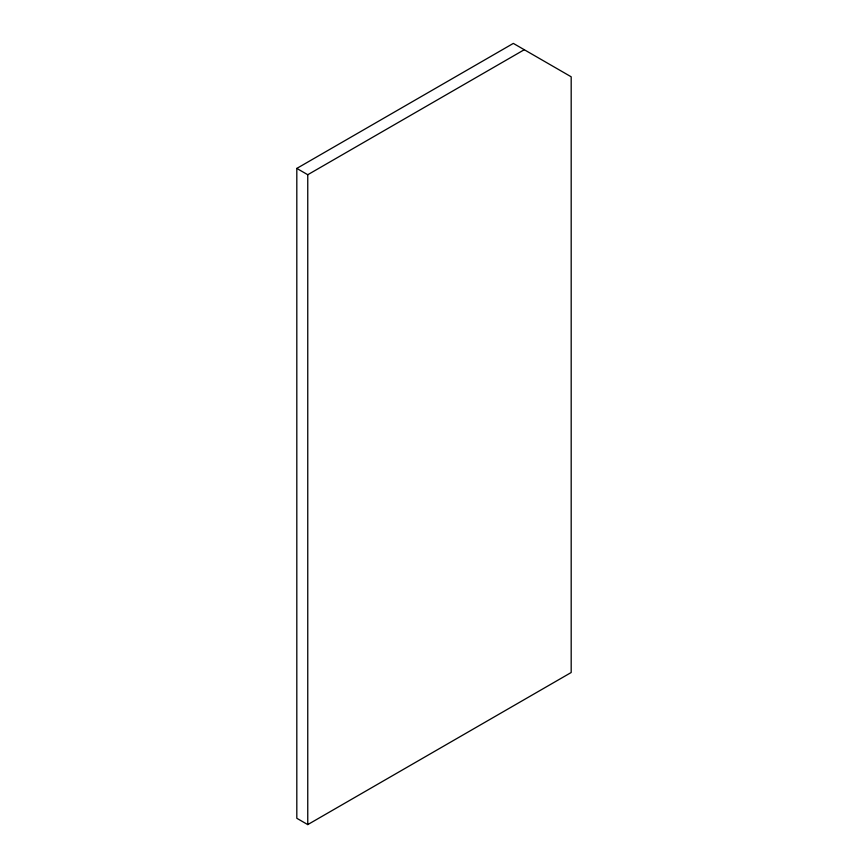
<?xml version="1.0" encoding="UTF-8"?>
<svg xmlns="http://www.w3.org/2000/svg" width="868" height="868" viewBox="0 0 868 868"><rect width="100%" height="100%" fill="white"/><g stroke="black" fill="none" stroke-linecap="round" stroke-linejoin="round"><path stroke-width="1.3" d="M296.813 168.414L513.335 43.4L571.187 76.796L571.187 672.516L307.76 824.6L296.813 818.285L296.813 168.414L307.76 174.728L524.283 49.715M307.76 174.728L307.76 824.6"/></g></svg>
